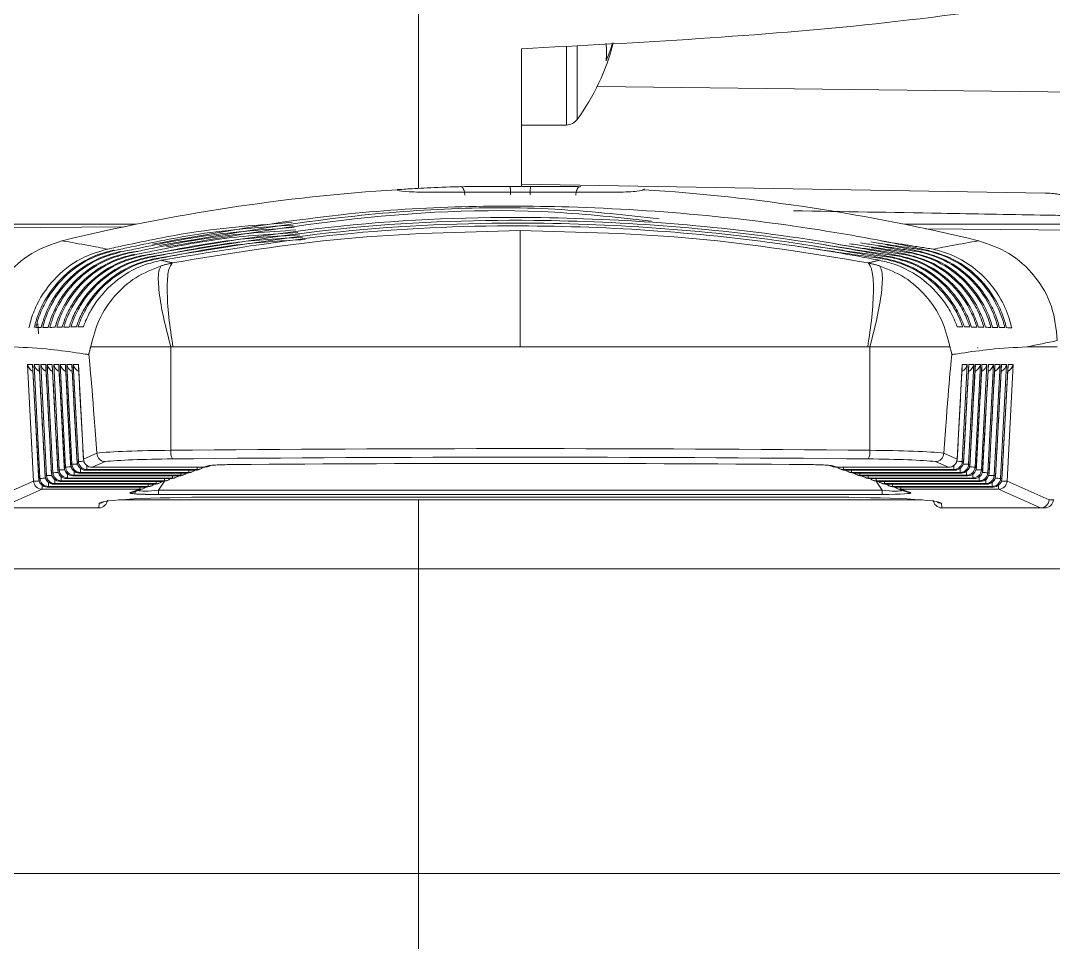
# Model space of a CAD drawing. Extents: x 12.1 to 108.7, y 1 to 80.4.
# Drawn here: x 47.244 to 48.446, y 9.415 to 10.488 of the extents above; entities that cross this region are included whole.
import ezdxf

# ---------------------------------------------------------------- set-up
doc = ezdxf.new("R2010")
doc.units = 0
doc.header["$MEASUREMENT"] = 0
doc.linetypes.add('SLD-Solid', pattern=[0])
doc.layers.add('OBJECT', color=7, linetype='CONTINUOUS')

msp = doc.modelspace()

# ---------------------------------------------------------------- linework, layer by layer
at = {"layer": 'OBJECT', "linetype": 'SLD-Solid', "lineweight": 15}
for p, q in [((47.7068, 10.293), (47.7068, 10.5499)), ((47.8791, 10.4579), (47.8791, 10.3668)), ((47.8913, 10.4588), (47.8913, 10.3729)), ((48.7658, 10.4013), (47.9148, 10.4118)), ((47.6819, 10.2916), (47.6819, 10.2916)), ((47.8268, 10.2981), (48.4361, 10.2875)), ((47.9687, 10.2916), (47.9687, 10.2916)), ((45.9265, 10.2358), (47.3638, 10.2483)), ((46.7543, 10.2513), (47.3783, 10.2513)), ((48.6498, 10.2513), (48.2723, 10.2513)), ((48.297, 10.2461), (49.5181, 10.2355)), ((47.2644, 10.1236), (47.2638, 10.1354)), ((47.4186, 10.1086), (47.4186, 9.9881)), ((48.232, 10.1086), (48.232, 9.9881)), ((48.4149, 10.1086), (48.4503, 10.1086)), ((47.2589, 9.9522), (47.2518, 10.0881)), ((47.2518, 10.0881), (47.2577, 10.0881)), ((47.2577, 10.0881), (47.2649, 9.9549)), ((47.2594, 10.0881), (47.2653, 10.0881)), ((47.2663, 9.9555), (47.2594, 10.0881)), ((47.2653, 10.0881), (47.2724, 9.9581)), ((47.2671, 10.0881), (47.273, 10.0881)), ((47.2738, 9.9587), (47.2671, 10.0881)), ((47.273, 10.0881), (47.2798, 9.9614)), ((47.2747, 10.0881), (47.2806, 10.0881)), ((47.2812, 9.962), (47.2747, 10.0881)), ((47.2806, 10.0881), (47.2872, 9.9647)), ((47.2823, 10.0881), (47.2882, 10.0881)), ((47.2886, 9.9653), (47.2823, 10.0881)), ((47.2882, 10.0881), (47.2947, 9.9679)), ((47.2899, 10.0881), (47.2958, 10.0881)), ((47.2961, 9.9686), (47.2899, 10.0881)), ((47.2958, 10.0881), (47.3021, 9.9712)), ((47.2975, 10.0881), (47.3034, 10.0881)), ((47.3035, 9.9718), (47.2975, 10.0881)), ((47.3034, 10.0881), (47.3095, 9.9745)), ((47.3051, 10.0881), (47.311, 10.0881)), ((47.311, 9.9751), (47.3051, 10.0881)), ((47.311, 10.0881), (47.317, 9.9778)), ((48.3337, 9.9778), (48.3396, 10.0881)), ((48.3396, 10.0881), (48.3455, 10.0881)), ((48.3455, 10.0881), (48.3397, 9.9751)), ((48.3411, 9.9745), (48.3472, 10.0881)), ((48.3531, 10.0881), (48.3471, 9.9718)), ((48.3472, 10.0881), (48.3531, 10.0881)), ((48.3486, 9.9712), (48.3548, 10.0881)), ((48.3608, 10.0881), (48.3546, 9.9686)), ((48.3548, 10.0881), (48.3608, 10.0881)), ((48.356, 9.9679), (48.3625, 10.0881)), ((48.3684, 10.0881), (48.362, 9.9653)), ((48.3625, 10.0881), (48.3684, 10.0881)), ((48.3634, 9.9647), (48.3701, 10.0881)), ((48.376, 10.0881), (48.3695, 9.962)), ((48.3701, 10.0881), (48.376, 10.0881)), ((48.3709, 9.9614), (48.3777, 10.0881)), ((48.3836, 10.0881), (48.3769, 9.9587)), ((48.3777, 10.0881), (48.3836, 10.0881)), ((48.3783, 9.9581), (48.3853, 10.0881)), ((48.3912, 10.0881), (48.3843, 9.9555)), ((48.3853, 10.0881), (48.3912, 10.0881)), ((48.3857, 9.9549), (48.3929, 10.0881)), ((48.3988, 10.0881), (48.3918, 9.9522)), ((48.3929, 10.0881), (48.3988, 10.0881)), ((47.317, 9.9778), (47.3169, 9.9777)), ((47.317, 9.9778), (47.3324, 9.9846)), ((48.3337, 9.9778), (48.3182, 9.9846)), ((48.3338, 9.9777), (48.3337, 9.9778)), ((47.2872, 9.9647), (47.2886, 9.9653)), ((47.2872, 9.9647), (47.2872, 9.9647)), ((47.2946, 9.9679), (47.2947, 9.9679)), ((47.2947, 9.9679), (47.2961, 9.9686)), ((47.302, 9.9712), (47.3021, 9.9712)), ((47.3021, 9.9712), (47.3035, 9.9718)), ((47.306, 9.9637), (47.306, 9.9591)), ((47.3095, 9.9745), (47.311, 9.9751)), ((47.3095, 9.9745), (47.3095, 9.9745)), ((47.3134, 9.967), (47.3134, 9.9624)), ((47.3209, 9.9657), (47.3194, 9.965)), ((47.3194, 9.965), (47.4474, 9.965)), ((47.3194, 9.965), (47.3194, 9.965)), ((47.3209, 9.9703), (47.3209, 9.9657)), ((47.4492, 9.9657), (47.3209, 9.9657)), ((47.3421, 9.975), (47.3269, 9.9683)), ((47.3269, 9.9683), (47.4569, 9.9683)), ((47.3269, 9.9683), (47.3269, 9.9683)), ((47.4397, 9.9624), (47.4397, 9.965)), ((47.4474, 9.965), (47.4492, 9.9657)), ((47.4474, 9.965), (47.4474, 9.965)), ((47.4492, 9.9657), (47.4492, 9.9683)), ((47.4569, 9.9683), (47.4618, 9.97)), ((47.4569, 9.9683), (47.4569, 9.9683)), ((48.1937, 9.9683), (48.1889, 9.97)), ((48.1937, 9.9683), (48.3238, 9.9683)), ((48.1937, 9.9683), (48.1937, 9.9683)), ((48.2014, 9.9683), (48.2014, 9.9657)), ((48.3298, 9.9657), (48.2014, 9.9657)), ((48.2014, 9.9657), (48.2032, 9.965)), ((48.2032, 9.965), (48.3312, 9.965)), ((48.2032, 9.965), (48.2032, 9.965)), ((48.2109, 9.965), (48.2109, 9.9624)), ((48.3085, 9.975), (48.3238, 9.9683)), ((48.3238, 9.9683), (48.3238, 9.9683)), ((48.3298, 9.9657), (48.3298, 9.9703)), ((48.3312, 9.965), (48.3298, 9.9657)), ((48.3312, 9.965), (48.3312, 9.965)), ((48.3372, 9.9624), (48.3372, 9.967)), ((48.3397, 9.9751), (48.3411, 9.9745)), ((48.3411, 9.9745), (48.3412, 9.9745)), ((48.3447, 9.9591), (48.3447, 9.9637)), ((48.3471, 9.9718), (48.3486, 9.9712)), ((48.3486, 9.9712), (48.3486, 9.9712)), ((48.3546, 9.9686), (48.356, 9.9679)), ((48.356, 9.9679), (48.3561, 9.9679)), ((48.362, 9.9653), (48.3634, 9.9647)), ((48.3634, 9.9647), (48.3635, 9.9647)), ((47.2098, 9.9306), (47.2589, 9.9522)), ((47.2648, 9.9548), (47.2649, 9.9549)), ((47.2649, 9.9549), (47.2663, 9.9555)), ((47.2723, 9.9581), (47.2724, 9.9581)), ((47.2724, 9.9581), (47.2738, 9.9587)), ((47.2797, 9.9614), (47.2798, 9.9614)), ((47.2798, 9.9614), (47.2812, 9.962)), ((47.2837, 9.9539), (47.2837, 9.9493)), ((47.2911, 9.9526), (47.2897, 9.9519)), ((47.2897, 9.9519), (47.4094, 9.9519)), ((47.2897, 9.9519), (47.2897, 9.9519)), ((47.2911, 9.9572), (47.2911, 9.9526)), ((47.4112, 9.9526), (47.2911, 9.9526)), ((47.2985, 9.9558), (47.2971, 9.9552)), ((47.2971, 9.9552), (47.4189, 9.9552)), ((47.2971, 9.9552), (47.2971, 9.9552)), ((47.2985, 9.9605), (47.2985, 9.9558)), ((47.4207, 9.9558), (47.2985, 9.9558)), ((47.306, 9.9591), (47.3046, 9.9585)), ((47.3046, 9.9585), (47.4284, 9.9585)), ((47.3046, 9.9585), (47.3046, 9.9585)), ((47.4302, 9.9591), (47.306, 9.9591)), ((47.3134, 9.9624), (47.312, 9.9618)), ((47.312, 9.9618), (47.4379, 9.9618)), ((47.312, 9.9618), (47.312, 9.9617)), ((47.4397, 9.9624), (47.3134, 9.9624)), ((47.4016, 9.9493), (47.4016, 9.9519)), ((47.4111, 9.9521), (47.4044, 9.9417)), ((47.4094, 9.9519), (47.4112, 9.9526)), ((47.4094, 9.9519), (47.4094, 9.9519)), ((47.4112, 9.9526), (47.4112, 9.9552)), ((47.4189, 9.9552), (47.4207, 9.9558)), ((47.4189, 9.9552), (47.4189, 9.9552)), ((47.4207, 9.9558), (47.4207, 9.9585)), ((47.4284, 9.9585), (47.4302, 9.9591)), ((47.4284, 9.9585), (47.4284, 9.9585)), ((47.4302, 9.9591), (47.4302, 9.9617)), ((47.4379, 9.9618), (47.4397, 9.9624)), ((47.4379, 9.9617), (47.4379, 9.9618)), ((48.3372, 9.9624), (48.2109, 9.9624)), ((48.2109, 9.9624), (48.2128, 9.9618)), ((48.2128, 9.9618), (48.3386, 9.9618)), ((48.2128, 9.9618), (48.2128, 9.9617)), ((48.2204, 9.9617), (48.2204, 9.9591)), ((48.3447, 9.9591), (48.2204, 9.9591)), ((48.2204, 9.9591), (48.2223, 9.9585)), ((48.2223, 9.9585), (48.3461, 9.9585)), ((48.2223, 9.9585), (48.2223, 9.9585)), ((48.23, 9.9585), (48.23, 9.9558)), ((48.3521, 9.9558), (48.23, 9.9558)), ((48.23, 9.9558), (48.2318, 9.9552)), ((48.2318, 9.9552), (48.3535, 9.9552)), ((48.2318, 9.9552), (48.2318, 9.9552)), ((48.2395, 9.9552), (48.2395, 9.9526)), ((48.3595, 9.9526), (48.2395, 9.9526)), ((48.2395, 9.9526), (48.2413, 9.9519)), ((48.2395, 9.9521), (48.2463, 9.9417)), ((48.2413, 9.9519), (48.3609, 9.9519)), ((48.2413, 9.9519), (48.2413, 9.9519)), ((48.249, 9.9519), (48.249, 9.9493)), ((48.3386, 9.9618), (48.3372, 9.9624)), ((48.3386, 9.9617), (48.3386, 9.9618)), ((48.3461, 9.9585), (48.3447, 9.9591)), ((48.3461, 9.9585), (48.3461, 9.9585)), ((48.3521, 9.9558), (48.3521, 9.9605)), ((48.3535, 9.9552), (48.3521, 9.9558)), ((48.3535, 9.9552), (48.3535, 9.9552)), ((48.3595, 9.9526), (48.3595, 9.9572)), ((48.3609, 9.9519), (48.3595, 9.9526)), ((48.3609, 9.9519), (48.3609, 9.9519)), ((48.367, 9.9493), (48.367, 9.9539)), ((48.3695, 9.962), (48.3709, 9.9614)), ((48.3709, 9.9614), (48.3709, 9.9614)), ((48.3769, 9.9587), (48.3783, 9.9581)), ((48.3783, 9.9581), (48.3784, 9.9581)), ((48.3843, 9.9555), (48.3857, 9.9549)), ((48.3857, 9.9549), (48.3858, 9.9548)), ((48.4408, 9.9306), (48.3918, 9.9522)), ((47.2688, 9.9427), (47.2197, 9.9211)), ((47.2688, 9.9474), (47.2688, 9.9427)), ((47.3826, 9.9427), (47.2688, 9.9427)), ((47.2762, 9.946), (47.2748, 9.9454)), ((47.2748, 9.9454), (47.3903, 9.9454)), ((47.2748, 9.9454), (47.2748, 9.9454)), ((47.2762, 9.9507), (47.2762, 9.946)), ((47.3921, 9.946), (47.2762, 9.946)), ((47.2837, 9.9493), (47.2823, 9.9487)), ((47.2823, 9.9487), (47.3998, 9.9487)), ((47.2823, 9.9487), (47.2823, 9.9486)), ((47.4016, 9.9493), (47.2837, 9.9493)), ((47.3714, 9.9389), (47.3826, 9.9427)), ((47.3749, 9.9395), (47.3777, 9.9395)), ((47.3826, 9.9454), (47.3826, 9.9427)), ((47.3903, 9.9454), (47.3921, 9.946)), ((47.3903, 9.9454), (47.3903, 9.9454)), ((47.3921, 9.946), (47.3921, 9.9486)), ((47.3998, 9.9487), (47.4016, 9.9493)), ((47.3998, 9.9486), (47.3998, 9.9487)), ((47.4044, 9.9417), (48.2463, 9.9417)), ((47.4044, 9.9367), (47.4044, 9.9417)), ((48.2463, 9.9367), (48.2463, 9.9417)), ((48.367, 9.9493), (48.249, 9.9493)), ((48.249, 9.9493), (48.2508, 9.9487)), ((48.2508, 9.9487), (48.3684, 9.9487)), ((48.2508, 9.9487), (48.2508, 9.9486)), ((48.2585, 9.9486), (48.2585, 9.946)), ((48.3744, 9.946), (48.2585, 9.946)), ((48.2585, 9.946), (48.2603, 9.9454)), ((48.2603, 9.9454), (48.3758, 9.9454)), ((48.2603, 9.9454), (48.2603, 9.9454)), ((48.2681, 9.9427), (48.2681, 9.9454)), ((48.3819, 9.9427), (48.2681, 9.9427)), ((48.2793, 9.9389), (48.2681, 9.9427)), ((48.3684, 9.9487), (48.367, 9.9493)), ((48.3684, 9.9486), (48.3684, 9.9487)), ((48.3744, 9.946), (48.3744, 9.9507)), ((48.3758, 9.9454), (48.3744, 9.946)), ((48.3758, 9.9454), (48.3758, 9.9454)), ((48.3819, 9.9427), (48.3819, 9.9474)), ((48.3819, 9.9427), (48.4309, 9.9211)), ((48.2463, 9.9367), (47.4044, 9.9367)), ((47.4703, 9.9336), (48.1803, 9.9336)), ((47.4703, 9.9336), (47.4703, 9.9335)), ((47.7068, 9.8503), (47.7068, 9.9304)), ((48.1803, 9.9336), (48.1803, 9.9335)), ((48.4457, 9.9306), (48.4408, 9.9306)), ((47.3348, 9.9211), (47.2198, 9.9211)), ((47.3348, 9.9211), (47.3352, 9.9265)), ((47.3348, 9.9211), (47.3348, 9.9211)), ((48.3159, 9.9211), (48.3154, 9.9265)), ((48.3159, 9.9211), (48.4309, 9.9211)), ((48.3159, 9.9211), (48.3159, 9.9211)), ((48.4309, 9.9211), (48.4309, 9.9211)), ((48.4309, 9.9211), (48.4357, 9.9211)), ((46.514, 9.8503), (47.7068, 9.8503)), ((47.7068, 9.8503), (48.9535, 9.8503)), ((47.7068, 9.4953), (47.7068, 9.8503)), ((45.9262, 9.4953), (47.7068, 9.4953)), ((47.7068, 9.4953), (49.5184, 9.4953)), ((47.7068, 7.1034), (47.7068, 9.4953))]:
    msp.add_line(p, q, dxfattribs=at)
at = {"layer": 'OBJECT', "linetype": 'SLD-Solid', "lineweight": 15, "flags": 128}
for points in [[(47.2886, 9.9653), (47.289, 9.9653), (47.2897, 9.9653), (47.2907, 9.9654), (47.2919, 9.9654), (47.2934, 9.9655), (47.295, 9.9655), (47.295, 9.9655)], [(47.2961, 9.9686), (47.2965, 9.9686), (47.2972, 9.9686), (47.2981, 9.9686), (47.2994, 9.9687), (47.3008, 9.9687), (47.3025, 9.9688), (47.3024, 9.9688)], [(47.3035, 9.9718), (47.3039, 9.9718), (47.3046, 9.9719), (47.3056, 9.9719), (47.3068, 9.972), (47.3083, 9.972), (47.3099, 9.9721), (47.3099, 9.9721)], [(47.311, 9.9751), (47.3113, 9.9751), (47.312, 9.9751), (47.313, 9.9752), (47.3143, 9.9752), (47.3157, 9.9753), (47.3173, 9.9754), (47.3173, 9.9754)], [(48.3397, 9.9751), (48.3393, 9.9751), (48.3386, 9.9751), (48.3376, 9.9752), (48.3364, 9.9752), (48.3349, 9.9753), (48.3333, 9.9754), (48.3333, 9.9754)], [(48.3471, 9.9718), (48.3467, 9.9718), (48.346, 9.9719), (48.3451, 9.9719), (48.3438, 9.972), (48.3424, 9.972), (48.3407, 9.9721), (48.3408, 9.9721)], [(48.3546, 9.9686), (48.3542, 9.9686), (48.3535, 9.9686), (48.3525, 9.9686), (48.3513, 9.9687), (48.3498, 9.9687), (48.3482, 9.9688), (48.3482, 9.9688)], [(48.362, 9.9653), (48.3616, 9.9653), (48.3609, 9.9653), (48.36, 9.9654), (48.3587, 9.9654), (48.3573, 9.9655), (48.3556, 9.9655), (48.3556, 9.9655)]]:
    msp.add_lwpolyline(points, dxfattribs=at)
at = {"layer": 'OBJECT', "linetype": 'SLD-Solid', "lineweight": 15}
for centre, radius, start, end in [((47.6794, 10.5278), 0.2624, 323.8332, 345.6121), ((47.7518, 10.5176), 0.1893, 336.2682, 343.0254), ((47.8349, 10.4516), 0.0908, 353.5854, 6.4146), ((47.8791, 10.3818), 0.015, 270, 323.8332), ((47.8253, 8.0461), 2.25, 93.6537, 103.7101), ((47.8253, 8.0461), 2.25, 76.2899, 86.3463), ((48.2377, 10.1102), 0.12, 358.5, 358.8734), ((47.4356, 9.986), 0.0171, 172.976, 207.5437), ((48.2151, 9.986), 0.0171, 332.4563, 7.024), ((47.3269, 9.9783), 0.01, 183.0837, 270), ((47.327, 9.9783), 0.01, 183.2338, 269.4221), ((48.3237, 9.9783), 0.01, 270.5779, 356.7662), ((48.3238, 9.9783), 0.01, 270, 356.9163), ((47.2971, 9.9652), 0.01, 183.0837, 270), ((47.2972, 9.9652), 0.01, 183.2338, 269.4221), ((47.2986, 9.9659), 0.01, 183.2338, 269.4221), ((47.3046, 9.9685), 0.01, 183.0837, 270), ((47.3047, 9.9685), 0.01, 183.2338, 269.4221), ((47.3061, 9.9691), 0.01, 183.2338, 269.4221), ((47.312, 9.9717), 0.01, 183.0837, 270), ((47.3121, 9.9718), 0.01, 183.2338, 269.4221), ((47.3135, 9.9724), 0.01, 183.2338, 269.4221), ((47.3194, 9.975), 0.01, 183.0837, 270), ((47.3195, 9.9751), 0.01, 183.2338, 269.4221), ((47.321, 9.9757), 0.01, 183.2338, 269.4221), ((47.4397, 9.9724), 0.01, 288.9828, 312.6466), ((47.4474, 9.975), 0.01, 270, 288.9828), ((47.4475, 9.9748), 0.00975, 269.5273, 288.9784), ((47.4493, 9.9754), 0.00975, 269.5273, 288.9784), ((47.4492, 9.9756), 0.01, 288.9828, 312.6211), ((47.4569, 9.9783), 0.01, 270, 288.9828), ((47.457, 9.978), 0.00975, 269.5273, 288.9784), ((47.4619, 9.9797), 0.00975, 269.5273, 288.9784), ((48.1888, 9.9797), 0.00975, 251.0216, 270.4727), ((48.1937, 9.9783), 0.01, 251.0172, 270), ((48.1936, 9.978), 0.00975, 251.0216, 270.4727), ((48.2014, 9.9756), 0.01, 227.3789, 251.0172), ((48.2013, 9.9754), 0.00975, 251.0216, 270.4727), ((48.2032, 9.975), 0.01, 251.0172, 270), ((48.2032, 9.9748), 0.00975, 251.0216, 270.4727), ((48.2109, 9.9724), 0.01, 227.3534, 251.0172), ((48.3297, 9.9757), 0.01, 270.5779, 356.7662), ((48.3312, 9.975), 0.01, 270, 356.9163), ((48.3311, 9.9751), 0.01, 270.5779, 356.7662), ((48.3371, 9.9724), 0.01, 270.5779, 356.7662), ((48.3386, 9.9717), 0.01, 270, 356.9163), ((48.3385, 9.9718), 0.01, 270.5779, 356.7662), ((48.3446, 9.9691), 0.01, 270.5779, 356.7662), ((48.3461, 9.9685), 0.01, 270, 356.9163), ((48.346, 9.9685), 0.01, 270.5779, 356.7662), ((48.352, 9.9659), 0.01, 270.5779, 356.7662), ((48.3535, 9.9652), 0.01, 270, 356.9163), ((48.3534, 9.9652), 0.01, 270.5779, 356.7662), ((47.253, 10.1752), 0.2231, 271.5039, 273.1491), ((47.2689, 9.9528), 0.01, 183.2338, 269.4221), ((47.2748, 9.9554), 0.01, 183.0837, 270), ((47.2749, 9.9554), 0.01, 183.2338, 269.4221), ((47.258, 10.2389), 0.2836, 271.6796, 272.9724), ((47.2763, 9.956), 0.01, 183.2338, 269.4221), ((47.2823, 9.9586), 0.01, 183.0837, 270), ((47.2824, 9.9587), 0.01, 183.2338, 269.4221), ((47.2654, 10.242), 0.2834, 271.6793, 272.9716), ((47.2838, 9.9593), 0.01, 183.2338, 269.4221), ((47.2897, 9.9619), 0.01, 183.0837, 270), ((47.2898, 9.962), 0.01, 183.2338, 269.4221), ((47.2729, 10.245), 0.2831, 271.6791, 272.9707), ((47.2912, 9.9626), 0.01, 183.2338, 269.4221), ((47.4016, 9.9593), 0.01, 288.9828, 312.7486), ((47.4094, 9.9619), 0.01, 270, 288.9828), ((47.4094, 9.9617), 0.00975, 269.5273, 288.9784), ((47.4112, 9.9623), 0.00975, 269.5273, 288.9784), ((47.4112, 9.9625), 0.01, 288.9828, 312.7231), ((47.4189, 9.9652), 0.01, 270, 288.9828), ((47.419, 9.965), 0.00975, 269.5273, 288.9784), ((47.4208, 9.9656), 0.00975, 269.5273, 288.9784), ((47.4207, 9.9658), 0.01, 288.9828, 312.6976), ((47.4284, 9.9685), 0.01, 270, 288.9828), ((47.4285, 9.9682), 0.00975, 269.5273, 288.9784), ((47.4303, 9.9689), 0.00975, 269.5273, 288.9784), ((47.4302, 9.9691), 0.01, 288.9828, 312.6721), ((47.4379, 9.9717), 0.01, 270, 288.9828), ((47.438, 9.9715), 0.00975, 269.5273, 288.9784), ((47.4398, 9.9721), 0.00975, 269.5273, 288.9784), ((48.2108, 9.9721), 0.00975, 251.0216, 270.4727), ((48.2128, 9.9717), 0.01, 251.0172, 270), ((48.2127, 9.9715), 0.00975, 251.0216, 270.4727), ((48.2204, 9.9691), 0.01, 227.3279, 251.0172), ((48.2204, 9.9689), 0.00975, 251.0216, 270.4727), ((48.2223, 9.9685), 0.01, 251.0172, 270), ((48.2222, 9.9682), 0.00975, 251.0216, 270.4727), ((48.23, 9.9658), 0.01, 227.3024, 251.0172), ((48.2299, 9.9656), 0.00975, 251.0216, 270.4727), ((48.2318, 9.9652), 0.01, 251.0172, 270), ((48.2317, 9.965), 0.00975, 251.0216, 270.4727), ((48.2395, 9.9625), 0.01, 227.2769, 251.0172), ((48.2394, 9.9623), 0.00975, 251.0216, 270.4727), ((48.2413, 9.9619), 0.01, 251.0172, 270), ((48.2412, 9.9617), 0.00975, 251.0216, 270.4727), ((48.249, 9.9593), 0.01, 227.2514, 251.0172), ((48.3594, 9.9626), 0.01, 270.5779, 356.7662), ((48.3609, 9.9619), 0.01, 270, 356.9163), ((48.3608, 9.962), 0.01, 270.5779, 356.7662), ((48.3778, 10.245), 0.2831, 267.0293, 268.3209), ((48.3669, 9.9593), 0.01, 270.5779, 356.7662), ((48.3684, 9.9586), 0.01, 270, 356.9163), ((48.3683, 9.9587), 0.01, 270.5779, 356.7662), ((48.3852, 10.242), 0.2834, 267.0284, 268.3207), ((48.3743, 9.956), 0.01, 270.5779, 356.7662), ((48.3757, 9.9554), 0.01, 270.5779, 356.7662), ((48.3758, 9.9554), 0.01, 270, 356.9163), ((48.3927, 10.2389), 0.2836, 267.0276, 268.3204), ((48.3818, 9.9528), 0.01, 270.5779, 356.7662), ((48.4001, 10.2358), 0.2838, 267.0268, 268.3202), ((47.3827, 9.9525), 0.00975, 269.5273, 288.9784), ((47.3826, 9.9527), 0.01, 288.9828, 312.7995), ((47.3903, 9.9554), 0.01, 270, 288.9828), ((47.3904, 9.9551), 0.00975, 269.5273, 288.9784), ((47.3922, 9.9558), 0.00975, 269.5273, 288.9784), ((47.3921, 9.956), 0.01, 288.9828, 312.774), ((47.3998, 9.9586), 0.01, 270, 288.9828), ((47.3999, 9.9584), 0.00975, 269.5273, 288.9784), ((47.4017, 9.959), 0.00975, 269.5273, 288.9784), ((48.2489, 9.959), 0.00975, 251.0216, 270.4727), ((48.2508, 9.9586), 0.01, 251.0172, 270), ((48.2507, 9.9584), 0.00975, 251.0216, 270.4727), ((48.2585, 9.956), 0.01, 227.226, 251.0172), ((48.2585, 9.9558), 0.00975, 251.0216, 270.4727), ((48.2603, 9.9554), 0.01, 251.0172, 270), ((48.2602, 9.9551), 0.00975, 251.0216, 270.4727), ((48.2681, 9.9527), 0.01, 227.2005, 251.0172), ((48.268, 9.9525), 0.00975, 251.0216, 270.4727), ((47.3348, 9.9311), 0.01, 270, 355), ((47.3352, 9.9365), 0.01, 269.9798, 307.6308), ((47.3714, 9.9486), 0.00975, 269.5273, 288.9784), ((48.2792, 9.9486), 0.00975, 251.0216, 270.4727), ((48.3159, 9.9311), 0.01, 185, 270), ((48.3154, 9.9365), 0.01, 232.3692, 270.0202), ((48.4357, 9.9311), 0.01, 270, 357), ((48.4357, 9.9311), 0.01, 357, 358.5)]:
    msp.add_arc(centre, radius, start, end, dxfattribs=at)
for centre, major_axis, ratio, start_param, end_param in [((47.8253, 10.3029), (0.1429, 0), 0.054262, 4.626976, 4.797802), ((48.9437, 8.0461), (2.3412, 0), 0.904333, 1.783132, 1.798644), ((47.4403, 7.8189), (-0.1191, 2.2897), 0.00637, 5.952606, 6.193719), ((48.2103, 7.8189), (0.1191, 2.2897), 0.00637, 0.089466, 0.33058), ((47.2617, 10.0886), (0.0077, -0.00731), 0.885668, 4.014175, 5.041934), ((47.2694, 10.0886), (0.0077, -0.00731), 0.885668, 4.014175, 5.041934), ((47.277, 10.0886), (0.0077, -0.00731), 0.885668, 4.014175, 5.041934), ((47.2846, 10.0886), (0.0077, -0.00731), 0.885668, 4.014175, 5.041934), ((47.2922, 10.0886), (0.0077, -0.00731), 0.885668, 4.014175, 5.041934), ((47.2998, 10.0886), (0.0077, -0.00731), 0.885668, 4.014175, 5.041934), ((47.3074, 10.0886), (0.0077, -0.00731), 0.885668, 4.014175, 5.041934), ((47.315, 10.0886), (0.0077, -0.00731), 0.885668, 4.014175, 5.041934), ((48.3356, 10.0886), (0.0077, 0.00731), 0.885668, 4.382844, 5.410602), ((48.3432, 10.0886), (0.0077, 0.00731), 0.885668, 4.382844, 5.410602), ((48.3508, 10.0886), (0.0077, 0.00731), 0.885668, 4.382844, 5.410602), ((48.3585, 10.0886), (0.0077, 0.00731), 0.885668, 4.382844, 5.410602), ((48.3661, 10.0886), (0.0077, 0.00731), 0.885668, 4.382844, 5.410602), ((48.3737, 10.0886), (0.0077, 0.00731), 0.885668, 4.382844, 5.410602), ((48.3813, 10.0886), (0.0077, 0.00731), 0.885668, 4.382844, 5.410602), ((48.3889, 10.0886), (0.0077, 0.00731), 0.885668, 4.382844, 5.410602), ((47.4403, 9.9824), (0.12, 0), 0.048402, 1.75255, 2.689171), ((47.8253, 9.8718), (2.25, 0), 0.052568, 1.389042, 1.75255), ((48.2103, 9.9824), (0.12, 0), 0.048402, 0.452421, 1.389042), ((47.4403, 9.9724), (0.11, 0), 0.052802, 1.75255, 2.674084), ((47.8253, 9.8618), (2.24, 0), 0.052802, 1.389042, 1.75255), ((48.2103, 9.9724), (0.11, 0), 0.052802, 0.467509, 1.389042), ((47.8253, 9.8583), (2.1693, 0), 0.052827, 1.416282, 1.725311), ((47.4191, 9.9492), (0.04, 0.0068), 0.131783, 3.3769, 3.829134), ((47.4191, 9.9492), (0.04, 0.0068), 0.131783, 3.829134, 4.314063), ((48.2316, 9.9492), (0.04, -0.0068), 0.131783, 5.110715, 6.047878), ((47.4707, 9.9264), (0.1355, 0), 0.052561, 1.573802, 3.137003), ((47.4191, 9.9393), (0.0482, 0.0008), 0.049658, 2.990559, 4.402085), ((48.1799, 9.9264), (0.1355, 0), 0.052561, 0.00459, 1.56779), ((48.2316, 9.9393), (0.0482, -0.0008), 0.049658, 5.022693, 6.434219), ((48.4309, 9.9311), (0.00206, 0.00979), 0.992047, 3.353612, 4.865694)]:
    msp.add_ellipse(centre, major_axis=major_axis, ratio=ratio, start_param=start_param, end_param=end_param, dxfattribs=at)
for points, knots in [([(47.8268, 10.4556), (47.9647, 10.4628), (48.2418, 10.4775), (48.5133, 10.5217), (48.6498, 10.5439)], [0, 0, 0, 0, 0.497373, 1, 1, 1, 1]), ([(47.8268, 10.2952), (47.8268, 10.3084), (47.8268, 10.3619), (47.8268, 10.4153), (47.8268, 10.4556)], [0, 0, 0, 0, 0.247838, 1, 1, 1, 1]), ([(47.6819, 10.2916), (47.6835, 10.2917), (47.6867, 10.2919), (47.7112, 10.2933), (47.7372, 10.2945), (47.7533, 10.295), (47.7556, 10.2951)], [0, 0, 0, 0, 0.315568, 0.631102, 0.947588, 1, 1, 1, 1]), ([(47.9687, 10.2916), (47.9672, 10.2908), (47.9641, 10.2894), (47.9397, 10.2885), (47.9037, 10.2884), (47.8585, 10.2886), (47.8095, 10.2887), (47.7621, 10.2885), (47.7219, 10.2884), (47.6936, 10.289), (47.6828, 10.2902), (47.6821, 10.2913), (47.6819, 10.2916)], [0, 0, 0, 0, 0.106547, 0.213092, 0.319763, 0.426916, 0.534499, 0.642267, 0.74996, 0.857311, 0.964156, 1, 1, 1, 1]), ([(47.755, 10.295), (47.7699, 10.2951), (47.7886, 10.2951), (47.8089, 10.2952), (47.8131, 10.2952)], [0, 0, 0, 0, 0.7918371, 1, 1, 1, 1]), ([(47.7607, 10.2852), (47.7607, 10.2855), (47.7606, 10.2862), (47.7605, 10.288), (47.7599, 10.2906), (47.7587, 10.2931), (47.7572, 10.2948), (47.7561, 10.295), (47.7556, 10.2951)], [0, 0, 0, 0, 0.048564, 0.14016, 0.355136, 0.570096, 0.785048, 1, 1, 1, 1]), ([(47.814, 10.2854), (47.814, 10.2859), (47.814, 10.2868), (47.814, 10.2887), (47.8139, 10.291), (47.8137, 10.2935), (47.8134, 10.295), (47.8132, 10.2951), (47.8131, 10.2952)], [0, 0, 0, 0, 0.101759, 0.160244, 0.370183, 0.580122, 0.790061, 1, 1, 1, 1]), ([(47.8375, 10.2952), (47.8374, 10.2951), (47.8372, 10.295), (47.837, 10.2935), (47.8368, 10.291), (47.8367, 10.2887), (47.8366, 10.2868), (47.8366, 10.2859), (47.8366, 10.2854)], [0, 0, 0, 0, 0.209939, 0.419878, 0.629817, 0.839756, 0.898241, 1, 1, 1, 1]), ([(47.8375, 10.2952), (47.8536, 10.2951), (47.8739, 10.2951), (47.8919, 10.2951), (47.8956, 10.295)], [0, 0, 0, 0, 0.79181, 1, 1, 1, 1]), ([(47.8951, 10.2951), (47.8945, 10.295), (47.8934, 10.2948), (47.8919, 10.2931), (47.8908, 10.2906), (47.8902, 10.288), (47.89, 10.2862), (47.89, 10.2855), (47.89, 10.2852)], [0, 0, 0, 0, 0.2149524, 0.4299045, 0.6448635, 0.8598401, 0.9514364, 1, 1, 1, 1]), ([(48.4361, 10.2875), (48.4385, 10.2874), (48.4427, 10.2873), (48.4484, 10.2868), (48.4525, 10.286), (48.4553, 10.2851), (48.4568, 10.2843), (48.4575, 10.2835), (48.4577, 10.2831), (48.4577, 10.283)], [0, 0, 0, 0, 0.312879, 0.529623, 0.735118, 0.847233, 0.921594, 0.973243, 1, 1, 1, 1]), ([(48.2994, 10.221), (48.2929, 10.2224), (48.2603, 10.2294), (48.1224, 10.2556), (47.9007, 10.2766), (47.6303, 10.27), (47.4702, 10.2413), (47.3971, 10.2281)], [0, 0, 0, 0, 0.022015, 0.110089, 0.463247, 0.755017, 1, 1, 1, 1]), ([(47.9869, 10.2576), (47.9492, 10.2618), (47.8263, 10.2755), (47.6303, 10.2653), (47.4757, 10.2386), (47.4054, 10.2265)], [0, 0, 0, 0, 0.194471, 0.634142, 1, 1, 1, 1]), ([(47.9777, 10.255), (47.9403, 10.2591), (47.8204, 10.272), (47.6305, 10.2617), (47.4812, 10.2363), (47.4137, 10.2249)], [0, 0, 0, 0, 0.198589, 0.637924, 1, 1, 1, 1]), ([(48.459, 10.2615), (48.4494, 10.2617), (48.4018, 10.2625), (48.2975, 10.2644), (48.2006, 10.266), (48.1431, 10.267)], [0, 0, 0, 0, 0.092138, 0.460781, 1, 1, 1, 1]), ([(47.3449, 10.2223), (47.3514, 10.2237), (47.384, 10.2308), (47.455, 10.2456), (47.5208, 10.2505), (47.5599, 10.2534)], [0, 0, 0, 0, 0.091948, 0.459795, 1, 1, 1, 1]), ([(48.2674, 10.2145), (48.2608, 10.2158), (48.2281, 10.2224), (48.0899, 10.2466), (47.8786, 10.2639), (47.6149, 10.2543), (47.4608, 10.2278), (47.3833, 10.2145)], [0, 0, 0, 0, 0.022484, 0.112433, 0.473117, 0.735079, 1, 1, 1, 1]), ([(48.2593, 10.2128), (48.2528, 10.2141), (48.2201, 10.2206), (48.0818, 10.2443), (47.8731, 10.2606), (47.6149, 10.2507), (47.4661, 10.2255), (47.3913, 10.2128)], [0, 0, 0, 0, 0.022904, 0.114532, 0.481954, 0.739618, 1, 1, 1, 1]), ([(48.2513, 10.2111), (48.2448, 10.2124), (48.2121, 10.2187), (48.0737, 10.242), (47.8676, 10.2573), (47.6149, 10.2471), (47.4714, 10.2231), (47.3993, 10.2111)], [0, 0, 0, 0, 0.023339, 0.11671, 0.491124, 0.744318, 1, 1, 1, 1]), ([(47.3529, 10.2207), (47.3594, 10.2221), (47.392, 10.229), (47.4607, 10.2433), (47.5241, 10.2478), (47.5608, 10.2504)], [0, 0, 0, 0, 0.095111, 0.475612, 1, 1, 1, 1]), ([(47.3609, 10.2191), (47.3674, 10.2205), (47.4, 10.2273), (47.4666, 10.2409), (47.5277, 10.2451), (47.5622, 10.2475)], [0, 0, 0, 0, 0.098265, 0.491386, 1, 1, 1, 1]), ([(47.3689, 10.2175), (47.3754, 10.2188), (47.4081, 10.2256), (47.4726, 10.2386), (47.5316, 10.2425), (47.564, 10.2446)], [0, 0, 0, 0, 0.101412, 0.50712, 1, 1, 1, 1]), ([(47.3769, 10.2158), (47.3834, 10.2172), (47.4161, 10.2238), (47.4788, 10.2363), (47.5358, 10.2398), (47.5662, 10.2417)], [0, 0, 0, 0, 0.10455, 0.522813, 1, 1, 1, 1]), ([(48.2433, 10.2093), (48.2368, 10.2106), (48.204, 10.2168), (48.0656, 10.2396), (47.8621, 10.2541), (47.6149, 10.2435), (47.4767, 10.2208), (47.4073, 10.2093)], [0, 0, 0, 0, 0.0237916, 0.1189725, 0.500646, 0.7491884, 1, 1, 1, 1]), ([(47.4206, 10.2064), (47.4872, 10.2173), (47.6212, 10.2391), (47.7569, 10.2423), (47.8253, 10.2439)], [0, 0, 0, 0, 0.496376, 1, 1, 1, 1]), ([(47.8253, 10.1086), (47.8253, 10.1252), (47.8253, 10.1594), (47.8253, 10.2041), (47.8253, 10.2358), (47.8253, 10.2413), (47.8253, 10.2439)], [0, 0, 0, 0, 0.240773, 0.5, 0.759227, 1, 1, 1, 1]), ([(48.23, 10.2064), (48.1635, 10.2173), (48.0295, 10.2391), (47.8937, 10.2423), (47.8253, 10.2439)], [0, 0, 0, 0, 0.496376, 1, 1, 1, 1]), ([(47.2003, 10.1158), (47.2017, 10.1293), (47.2044, 10.1562), (47.2252, 10.1919), (47.2549, 10.2193), (47.2798, 10.2278), (47.2919, 10.232)], [0, 0, 0, 0, 0.253584, 0.507165, 0.760847, 1, 1, 1, 1]), ([(47.2921, 10.232), (47.3023, 10.2302), (47.3199, 10.2271), (47.3375, 10.2237), (47.3449, 10.2223)], [0, 0, 0, 0, 0.581449, 1, 1, 1, 1]), ([(47.3849, 10.2142), (47.3915, 10.2155), (47.4242, 10.222), (47.485, 10.234), (47.5402, 10.2372), (47.5688, 10.2389)], [0, 0, 0, 0, 0.10768, 0.538467, 1, 1, 1, 1]), ([(47.3929, 10.2125), (47.3995, 10.2137), (47.4322, 10.2201), (47.4914, 10.2316), (47.5448, 10.2347), (47.5717, 10.2362)], [0, 0, 0, 0, 0.110803, 0.554083, 1, 1, 1, 1]), ([(47.4009, 10.2107), (47.4075, 10.212), (47.4402, 10.2183), (47.4978, 10.2293), (47.5497, 10.2321), (47.5748, 10.2335)], [0, 0, 0, 0, 0.113918, 0.569662, 1, 1, 1, 1]), ([(48.3586, 10.232), (48.3484, 10.2302), (48.3308, 10.2271), (48.3132, 10.2237), (48.3058, 10.2223)], [0, 0, 0, 0, 0.581449, 1, 1, 1, 1]), ([(48.4503, 10.1158), (48.449, 10.1293), (48.4462, 10.1562), (48.4254, 10.1919), (48.3957, 10.2193), (48.3708, 10.2278), (48.3588, 10.232)], [0, 0, 0, 0, 0.253584, 0.507165, 0.760847, 1, 1, 1, 1]), ([(47.2535, 10.1307), (47.2541, 10.1334), (47.2563, 10.1425), (47.2646, 10.1639), (47.2843, 10.1915), (47.3141, 10.2133), (47.3359, 10.2197), (47.3449, 10.2223)], [0, 0, 0, 0, 0.059775, 0.207161, 0.501412, 0.795934, 1, 1, 1, 1]), ([(47.3513, 10.221), (47.3448, 10.2193), (47.3253, 10.214), (47.296, 10.1956), (47.2731, 10.1675), (47.2631, 10.1445), (47.2603, 10.1335), (47.2597, 10.1309)], [0, 0, 0, 0, 0.1485033, 0.4485957, 0.7482556, 0.9404445, 1, 1, 1, 1]), ([(47.2615, 10.1309), (47.2621, 10.1335), (47.2645, 10.1426), (47.273, 10.1637), (47.2932, 10.1911), (47.323, 10.2121), (47.3444, 10.2183), (47.3529, 10.2207)], [0, 0, 0, 0, 0.059495, 0.208459, 0.505892, 0.803608, 1, 1, 1, 1]), ([(47.3593, 10.2194), (47.3528, 10.2177), (47.3332, 10.2125), (47.3039, 10.1942), (47.2812, 10.1665), (47.2712, 10.144), (47.2684, 10.1336), (47.2677, 10.131)], [0, 0, 0, 0, 0.150136, 0.453531, 0.756488, 0.940721, 1, 1, 1, 1]), ([(47.2695, 10.1311), (47.2702, 10.1336), (47.2727, 10.1426), (47.2815, 10.1636), (47.3021, 10.1907), (47.3318, 10.211), (47.3528, 10.2169), (47.3609, 10.2191)], [0, 0, 0, 0, 0.059218, 0.209832, 0.510595, 0.811653, 1, 1, 1, 1]), ([(47.3673, 10.2178), (47.3608, 10.2161), (47.3412, 10.2109), (47.3118, 10.1928), (47.2893, 10.1655), (47.2794, 10.1436), (47.2765, 10.1337), (47.2758, 10.1312)], [0, 0, 0, 0, 0.151845, 0.458695, 0.765103, 0.940995, 1, 1, 1, 1]), ([(47.2776, 10.1312), (47.2784, 10.1337), (47.2809, 10.1426), (47.2901, 10.1635), (47.311, 10.1902), (47.3407, 10.2098), (47.3613, 10.2154), (47.3689, 10.2175)], [0, 0, 0, 0, 0.058943, 0.211285, 0.515535, 0.820092, 1, 1, 1, 1]), ([(47.3753, 10.2162), (47.3688, 10.2145), (47.3492, 10.2094), (47.3197, 10.1913), (47.2975, 10.1645), (47.2876, 10.1432), (47.2847, 10.1338), (47.2839, 10.1313)], [0, 0, 0, 0, 0.153635, 0.464106, 0.774128, 0.941266, 1, 1, 1, 1]), ([(48.2754, 10.2162), (48.2688, 10.2175), (48.2551, 10.2204), (48.2413, 10.2228), (48.2341, 10.224)], [0, 0, 0, 0, 0.47584, 1, 1, 1, 1]), ([(48.2834, 10.2178), (48.2768, 10.2192), (48.2631, 10.2221), (48.2494, 10.2245), (48.2421, 10.2258)], [0, 0, 0, 0, 0.476002, 1, 1, 1, 1]), ([(48.2914, 10.2194), (48.2849, 10.2208), (48.2712, 10.2238), (48.2574, 10.2263), (48.2502, 10.2276)], [0, 0, 0, 0, 0.476163, 1, 1, 1, 1]), ([(48.3667, 10.1313), (48.366, 10.1338), (48.3633, 10.1426), (48.3538, 10.1633), (48.3325, 10.1899), (48.3029, 10.2088), (48.2826, 10.2142), (48.2754, 10.2162)], [0, 0, 0, 0, 0.0587313, 0.2123743, 0.5198866, 0.8277774, 1, 1, 1, 1]), ([(48.2818, 10.2175), (48.2882, 10.2158), (48.3078, 10.2106), (48.3371, 10.1925), (48.3595, 10.1653), (48.3694, 10.1436), (48.3723, 10.1337), (48.373, 10.1312)], [0, 0, 0, 0, 0.152333, 0.459461, 0.766109, 0.941054, 1, 1, 1, 1]), ([(48.3748, 10.1312), (48.3741, 10.1337), (48.3716, 10.1426), (48.3624, 10.1635), (48.3415, 10.1904), (48.3118, 10.21), (48.2911, 10.2157), (48.2834, 10.2178)], [0, 0, 0, 0, 0.059002, 0.210856, 0.514734, 0.81898, 1, 1, 1, 1]), ([(48.2898, 10.2191), (48.2962, 10.2174), (48.3158, 10.2122), (48.345, 10.1939), (48.3677, 10.1663), (48.3776, 10.144), (48.3804, 10.1336), (48.3811, 10.1311)], [0, 0, 0, 0, 0.150605, 0.454244, 0.75741, 0.940779, 1, 1, 1, 1]), ([(48.3829, 10.131), (48.3822, 10.1336), (48.3798, 10.1426), (48.371, 10.1636), (48.3504, 10.1908), (48.3206, 10.2112), (48.2995, 10.2171), (48.2914, 10.2194)], [0, 0, 0, 0, 0.0592764, 0.2094215, 0.5098312, 0.8105983, 1, 1, 1, 1]), ([(48.2978, 10.2207), (48.3042, 10.219), (48.3237, 10.2137), (48.353, 10.1954), (48.3758, 10.1673), (48.3857, 10.1444), (48.3885, 10.1335), (48.3892, 10.1309)], [0, 0, 0, 0, 0.1489543, 0.4492607, 0.7491001, 0.9405021, 1, 1, 1, 1]), ([(48.391, 10.1309), (48.3903, 10.1335), (48.388, 10.1426), (48.3795, 10.1638), (48.3593, 10.1912), (48.3295, 10.2124), (48.308, 10.2186), (48.2994, 10.221)], [0, 0, 0, 0, 0.0595529, 0.2080657, 0.5051628, 0.8026071, 1, 1, 1, 1]), ([(48.3058, 10.2223), (48.3122, 10.2205), (48.3317, 10.2152), (48.3609, 10.1967), (48.3839, 10.1683), (48.3938, 10.1448), (48.3965, 10.1334), (48.3972, 10.1307)], [0, 0, 0, 0, 0.147376, 0.444496, 0.741154, 0.940222, 1, 1, 1, 1]), ([(47.2858, 10.1314), (47.2865, 10.1338), (47.2892, 10.1426), (47.2987, 10.1633), (47.32, 10.1898), (47.3496, 10.2086), (47.3697, 10.2139), (47.3769, 10.2158)], [0, 0, 0, 0, 0.058671, 0.212823, 0.520728, 0.828954, 1, 1, 1, 1]), ([(47.3833, 10.2145), (47.3768, 10.2128), (47.3572, 10.2078), (47.3277, 10.1898), (47.3056, 10.1635), (47.2957, 10.1427), (47.2929, 10.1339), (47.2921, 10.1315)], [0, 0, 0, 0, 0.1555113, 0.4697786, 0.7835914, 0.9415338, 1, 1, 1, 1]), ([(47.294, 10.1315), (47.2947, 10.1339), (47.2976, 10.1427), (47.3073, 10.1631), (47.3291, 10.1893), (47.3585, 10.2073), (47.3782, 10.2124), (47.3849, 10.2142)], [0, 0, 0, 0, 0.058402, 0.2144518, 0.5261928, 0.8382684, 1, 1, 1, 1]), ([(47.3913, 10.2128), (47.3848, 10.2112), (47.3652, 10.2062), (47.3356, 10.1883), (47.3138, 10.1624), (47.3039, 10.1423), (47.3011, 10.134), (47.3003, 10.1316)], [0, 0, 0, 0, 0.157481, 0.475733, 0.793524, 0.941799, 1, 1, 1, 1]), ([(47.3022, 10.1317), (47.303, 10.134), (47.3059, 10.1427), (47.316, 10.163), (47.3382, 10.1887), (47.3674, 10.2061), (47.3867, 10.2109), (47.3929, 10.2125)], [0, 0, 0, 0, 0.058136, 0.216179, 0.531949, 0.848067, 1, 1, 1, 1]), ([(47.3993, 10.2111), (47.3928, 10.2095), (47.3732, 10.2046), (47.3435, 10.1868), (47.3219, 10.1613), (47.3122, 10.1418), (47.3094, 10.1341), (47.3086, 10.1318)], [0, 0, 0, 0, 0.159551, 0.48199, 0.803962, 0.942061, 1, 1, 1, 1]), ([(47.3104, 10.1318), (47.3113, 10.1341), (47.3144, 10.1427), (47.3247, 10.1628), (47.3473, 10.1882), (47.3764, 10.2048), (47.3952, 10.2093), (47.4009, 10.2107)], [0, 0, 0, 0, 0.0578733, 0.218011, 0.5380178, 0.8583878, 1, 1, 1, 1]), ([(47.4073, 10.2093), (47.4008, 10.2077), (47.3812, 10.2029), (47.3515, 10.1853), (47.3301, 10.1603), (47.3204, 10.1414), (47.3177, 10.1342), (47.3169, 10.132)], [0, 0, 0, 0, 0.161729, 0.488573, 0.814943, 0.942319, 1, 1, 1, 1]), ([(47.4211, 10.1086), (47.4193, 10.1204), (47.4156, 10.1447), (47.4138, 10.1765), (47.4153, 10.1996), (47.4189, 10.2042), (47.4206, 10.2064)], [0, 0, 0, 0, 0.2411698, 0.5, 0.7588302, 1, 1, 1, 1]), ([(48.2296, 10.1086), (48.2314, 10.1204), (48.2351, 10.1447), (48.2368, 10.1765), (48.2353, 10.1996), (48.2317, 10.2042), (48.23, 10.2064)], [0, 0, 0, 0, 0.24117, 0.5, 0.75883, 1, 1, 1, 1]), ([(48.3338, 10.132), (48.3329, 10.1342), (48.3297, 10.1427), (48.319, 10.1626), (48.296, 10.1878), (48.267, 10.2037), (48.2486, 10.2081), (48.2433, 10.2093)], [0, 0, 0, 0, 0.057678, 0.219414, 0.543377, 0.867765, 1, 1, 1, 1]), ([(48.2497, 10.2107), (48.2562, 10.2091), (48.2758, 10.2042), (48.3054, 10.1865), (48.3269, 10.1612), (48.3366, 10.1418), (48.3394, 10.1341), (48.3402, 10.1318)], [0, 0, 0, 0, 0.16013, 0.483001, 0.805363, 0.942123, 1, 1, 1, 1]), ([(48.3421, 10.1318), (48.3412, 10.1341), (48.3382, 10.1427), (48.3278, 10.1628), (48.3052, 10.1883), (48.276, 10.205), (48.2572, 10.2097), (48.2513, 10.2111)], [0, 0, 0, 0, 0.0579361, 0.2174948, 0.5370295, 0.8569768, 1, 1, 1, 1]), ([(48.2577, 10.2125), (48.2642, 10.2108), (48.2838, 10.2059), (48.3133, 10.1881), (48.3351, 10.1622), (48.3449, 10.1422), (48.3477, 10.134), (48.3485, 10.1317)], [0, 0, 0, 0, 0.1580352, 0.4766755, 0.7948158, 0.9418609, 1, 1, 1, 1]), ([(48.3503, 10.1316), (48.3495, 10.134), (48.3466, 10.1427), (48.3365, 10.163), (48.3144, 10.1889), (48.285, 10.2063), (48.2657, 10.2112), (48.2593, 10.2128)], [0, 0, 0, 0, 0.058198, 0.215687, 0.531014, 0.846742, 1, 1, 1, 1]), ([(48.2657, 10.2142), (48.2722, 10.2125), (48.2918, 10.2075), (48.3213, 10.1896), (48.3433, 10.1633), (48.3531, 10.1427), (48.3559, 10.1339), (48.3567, 10.1315)], [0, 0, 0, 0, 0.156042, 0.470658, 0.784781, 0.941595, 1, 1, 1, 1]), ([(48.3585, 10.1315), (48.3578, 10.1339), (48.3549, 10.1426), (48.3452, 10.1632), (48.3234, 10.1894), (48.294, 10.2076), (48.2742, 10.2127), (48.2674, 10.2145)], [0, 0, 0, 0, 0.058463, 0.213983, 0.525307, 0.837021, 1, 1, 1, 1]), ([(48.2737, 10.2158), (48.2802, 10.2142), (48.2998, 10.2091), (48.3292, 10.191), (48.3514, 10.1643), (48.3613, 10.1431), (48.3641, 10.1338), (48.3649, 10.1314)], [0, 0, 0, 0, 0.154143, 0.464926, 0.775223, 0.941326, 1, 1, 1, 1]), ([(47.4186, 10.1086), (47.4157, 10.1198), (47.4095, 10.1428), (47.4044, 10.1732), (47.4033, 10.1956), (47.4061, 10.2006), (47.4075, 10.203)], [0, 0, 0, 0, 0.2415614, 0.5, 0.7584386, 1, 1, 1, 1]), ([(48.232, 10.1086), (48.235, 10.1198), (48.2411, 10.1428), (48.2462, 10.1732), (48.2474, 10.1956), (48.2445, 10.2006), (48.2432, 10.203)], [0, 0, 0, 0, 0.241561, 0.5, 0.758439, 1, 1, 1, 1]), ([(47.3086, 10.1318), (47.3077, 10.1318), (47.3056, 10.1318), (47.3034, 10.1317), (47.3022, 10.1317)], [0, 0, 0, 0, 0.4123561, 1, 1, 1, 1]), ([(47.3169, 10.132), (47.316, 10.132), (47.3138, 10.1319), (47.3117, 10.1319), (47.3104, 10.1318)], [0, 0, 0, 0, 0.412316, 1, 1, 1, 1]), ([(48.3402, 10.1318), (48.3393, 10.1319), (48.3372, 10.1319), (48.335, 10.132), (48.3338, 10.132)], [0, 0, 0, 0, 0.412316, 1, 1, 1, 1]), ([(48.3485, 10.1317), (48.3476, 10.1317), (48.3455, 10.1317), (48.3433, 10.1318), (48.3421, 10.1318)], [0, 0, 0, 0, 0.4123561, 1, 1, 1, 1]), ([(47.2677, 10.131), (47.2669, 10.131), (47.2648, 10.131), (47.2627, 10.1309), (47.2615, 10.1309)], [0, 0, 0, 0, 0.412528, 1, 1, 1, 1]), ([(47.2758, 10.1312), (47.275, 10.1312), (47.2729, 10.1311), (47.2708, 10.1311), (47.2695, 10.1311)], [0, 0, 0, 0, 0.412497, 1, 1, 1, 1]), ([(47.2839, 10.1313), (47.2831, 10.1313), (47.281, 10.1313), (47.2789, 10.1312), (47.2776, 10.1312)], [0, 0, 0, 0, 0.412464, 1, 1, 1, 1]), ([(47.2921, 10.1315), (47.2912, 10.1315), (47.2891, 10.1314), (47.287, 10.1314), (47.2858, 10.1314)], [0, 0, 0, 0, 0.41243, 1, 1, 1, 1]), ([(47.3003, 10.1316), (47.2994, 10.1316), (47.2973, 10.1316), (47.2952, 10.1315), (47.294, 10.1315)], [0, 0, 0, 0, 0.412394, 1, 1, 1, 1]), ([(48.3567, 10.1315), (48.3558, 10.1315), (48.3537, 10.1316), (48.3516, 10.1316), (48.3503, 10.1316)], [0, 0, 0, 0, 0.412394, 1, 1, 1, 1]), ([(48.3649, 10.1314), (48.364, 10.1314), (48.3619, 10.1314), (48.3598, 10.1315), (48.3585, 10.1315)], [0, 0, 0, 0, 0.41243, 1, 1, 1, 1]), ([(48.373, 10.1312), (48.3721, 10.1312), (48.37, 10.1313), (48.3679, 10.1313), (48.3667, 10.1313)], [0, 0, 0, 0, 0.412464, 1, 1, 1, 1]), ([(48.3811, 10.1311), (48.3802, 10.1311), (48.3782, 10.1311), (48.3761, 10.1311), (48.3748, 10.1312)], [0, 0, 0, 0, 0.412497, 1, 1, 1, 1]), ([(48.3892, 10.1309), (48.3883, 10.1309), (48.3862, 10.131), (48.3841, 10.131), (48.3829, 10.131)], [0, 0, 0, 0, 0.412528, 1, 1, 1, 1]), ([(48.3972, 10.1307), (48.3963, 10.1308), (48.3943, 10.1308), (48.3922, 10.1308), (48.391, 10.1309)], [0, 0, 0, 0, 0.4125571, 1, 1, 1, 1]), ([(47.323, 10.0996), (47.3223, 10.0997), (47.3188, 10.1002), (47.304, 10.1024), (47.2756, 10.1064), (47.2501, 10.1078), (47.2358, 10.1086)], [0, 0, 0, 0, 0.024148, 0.120739, 0.507103, 1, 1, 1, 1]), ([(48.3277, 10.0996), (48.3284, 10.0997), (48.3319, 10.1002), (48.3467, 10.1024), (48.3751, 10.1064), (48.4006, 10.1078), (48.4149, 10.1086)], [0, 0, 0, 0, 0.0241477, 0.1207387, 0.5071031, 1, 1, 1, 1]), ([(47.3324, 9.9846), (47.3326, 9.9834), (47.3329, 9.9812), (47.3347, 9.9783), (47.3373, 9.9762), (47.3398, 9.9752), (47.3415, 9.975), (47.3421, 9.975), (47.3421, 9.975)], [0, 0, 0, 0, 0.219281, 0.438507, 0.659241, 0.882986, 0.98583, 1, 1, 1, 1]), ([(48.3182, 9.9846), (48.3181, 9.9834), (48.3177, 9.9812), (48.3159, 9.9783), (48.3134, 9.9762), (48.3108, 9.9752), (48.3092, 9.975), (48.3086, 9.975), (48.3085, 9.975)], [0, 0, 0, 0, 0.219281, 0.438507, 0.659241, 0.882986, 0.98583, 1, 1, 1, 1]), ([(47.4618, 9.97), (47.4627, 9.9702), (47.4646, 9.9706), (47.472, 9.9711), (47.4813, 9.9714), (47.4882, 9.9715), (47.4915, 9.9715)], [0, 0, 0, 0, 0.261879, 0.524407, 0.77642, 1, 1, 1, 1]), ([(48.1889, 9.97), (48.1879, 9.9702), (48.1861, 9.9706), (48.1787, 9.9711), (48.1694, 9.9714), (48.1624, 9.9715), (48.1592, 9.9715)], [0, 0, 0, 0, 0.261879, 0.524407, 0.77642, 1, 1, 1, 1]), ([(47.3761, 9.9375), (47.377, 9.9374), (47.3801, 9.9371), (47.3895, 9.9368), (47.3986, 9.9367), (47.4038, 9.9367), (47.4044, 9.9367)], [0, 0, 0, 0, 0.168658, 0.528917, 0.947395, 1, 1, 1, 1])]:
    msp.add_open_spline(points, degree=3, knots=knots, dxfattribs=at)
for points, degree in [([(47.8268, 10.3668), (47.8791, 10.3668)], 1), ([(47.8131, 10.2952), (47.8131, 10.2952)], 1), ([(47.8375, 10.2952), (47.8375, 10.2952)], 1), ([(47.9696, 10.2915), (47.9696, 10.2925)], 1), ([(47.2919, 10.232), (47.2921, 10.232)], 1), ([(48.2085, 10.2286), (48.2818, 10.2175)], 1), ([(48.2212, 10.2296), (48.2898, 10.2191)], 1), ([(48.2333, 10.2307), (48.2978, 10.2207)], 1), ([(48.2449, 10.2318), (48.3058, 10.2223)], 1), ([(48.3588, 10.232), (48.3586, 10.232)], 1), ([(47.3513, 10.221), (47.3529, 10.2207)], 1), ([(47.3593, 10.2194), (47.3609, 10.2191)], 1), ([(47.3796, 10.2197), (47.3673, 10.2178)], 1), ([(47.3673, 10.2178), (47.3689, 10.2175)], 1), ([(47.3753, 10.2162), (47.3769, 10.2158)], 1), ([(48.1488, 10.2254), (48.2497, 10.2107)], 1), ([(48.1656, 10.226), (48.2577, 10.2125)], 1), ([(48.1809, 10.2268), (48.2657, 10.2142)], 1), ([(48.1951, 10.2277), (48.2737, 10.2158)], 1), ([(48.2754, 10.2162), (48.2737, 10.2158)], 1), ([(48.2834, 10.2178), (48.2818, 10.2175)], 1), ([(48.2914, 10.2194), (48.2898, 10.2191)], 1), ([(48.2994, 10.221), (48.2978, 10.2207)], 1), ([(47.3833, 10.2145), (47.3849, 10.2142)], 1), ([(47.3913, 10.2128), (47.3929, 10.2125)], 1), ([(47.3993, 10.2111), (47.4009, 10.2107)], 1), ([(47.4073, 10.2093), (47.4206, 10.2064)], 1), ([(47.4075, 10.203), (47.4206, 10.2064)], 1), ([(48.2433, 10.2093), (48.23, 10.2064)], 1), ([(48.2432, 10.203), (48.23, 10.2064)], 1), ([(48.2513, 10.2111), (48.2497, 10.2107)], 1), ([(48.2593, 10.2128), (48.2577, 10.2125)], 1), ([(48.2674, 10.2145), (48.2657, 10.2142)], 1), ([(47.3253, 10.1086), (47.328, 10.1193), (47.3335, 10.1407), (47.3522, 10.1683), (47.3769, 10.1907), (47.3973, 10.1989), (47.4075, 10.203)], 3), ([(48.3253, 10.1086), (48.3226, 10.1193), (48.3172, 10.1407), (48.2984, 10.1683), (48.2737, 10.1907), (48.2534, 10.1989), (48.2432, 10.203)], 3), ([(47.3253, 10.1086), (47.323, 10.0996)], 1), ([(47.4186, 10.1086), (47.408, 10.1086), (47.3866, 10.1086), (47.3593, 10.1086), (47.3373, 10.1086), (47.3293, 10.1086), (47.3253, 10.1086)], 3), ([(47.4211, 10.1086), (47.4186, 10.1086)], 1), ([(47.8253, 10.1086), (47.7575, 10.1086), (47.6219, 10.1086), (47.488, 10.1086), (47.4211, 10.1086)], 3), ([(47.8253, 10.1086), (47.8931, 10.1086), (48.0287, 10.1086), (48.1626, 10.1086), (48.2296, 10.1086)], 3), ([(48.2296, 10.1086), (48.232, 10.1086)], 1), ([(48.232, 10.1086), (48.2427, 10.1086), (48.264, 10.1086), (48.2914, 10.1086), (48.3134, 10.1086), (48.3213, 10.1086), (48.3253, 10.1086)], 3), ([(48.3253, 10.1086), (48.3277, 10.0996)], 1), ([(47.2577, 10.0869), (47.2648, 9.9548)], 1), ([(47.2653, 10.0869), (47.2723, 9.9581)], 1), ([(47.273, 10.0869), (47.2797, 9.9614)], 1), ([(47.2806, 10.0869), (47.2872, 9.9647)], 1), ([(47.2882, 10.0869), (47.2946, 9.9679)], 1), ([(47.2958, 10.0869), (47.302, 9.9712)], 1), ([(47.3034, 10.0869), (47.3095, 9.9745)], 1), ([(47.311, 10.0869), (47.3169, 9.9777)], 1), ([(48.3338, 9.9777), (48.3396, 10.0869)], 1), ([(48.3412, 9.9745), (48.3472, 10.0869)], 1), ([(48.3486, 9.9712), (48.3549, 10.0869)], 1), ([(48.3561, 9.9679), (48.3625, 10.0869)], 1), ([(48.3635, 9.9647), (48.3701, 10.0869)], 1), ([(48.3709, 9.9614), (48.3777, 10.0869)], 1), ([(48.3784, 9.9581), (48.3853, 10.0869)], 1), ([(48.3858, 9.9548), (48.3929, 10.0869)], 1), ([(47.3324, 9.9846), (47.3324, 9.9849)], 1), ([(48.3182, 9.9846), (48.3183, 9.9849)], 1), ([(47.3194, 9.965), (47.4474, 9.965)], 1), ([(47.3269, 9.9683), (47.4569, 9.9683)], 1), ([(47.4507, 9.9656), (47.4525, 9.9662)], 1), ([(47.4602, 9.9688), (47.465, 9.9705)], 1), ([(48.1856, 9.9705), (48.1905, 9.9688)], 1), ([(48.1937, 9.9683), (48.3238, 9.9683)], 1), ([(48.1982, 9.9662), (48.2, 9.9656)], 1), ([(48.2032, 9.965), (48.3312, 9.965)], 1), ([(47.2897, 9.9519), (47.4094, 9.9519)], 1), ([(47.2971, 9.9552), (47.4189, 9.9552)], 1), ([(47.3046, 9.9585), (47.4284, 9.9585)], 1), ([(47.312, 9.9617), (47.4379, 9.9617)], 1), ([(47.4126, 9.9525), (47.4144, 9.9531)], 1), ([(47.4221, 9.9557), (47.4239, 9.9564)], 1), ([(47.4316, 9.959), (47.4335, 9.9596)], 1), ([(47.4412, 9.9623), (47.443, 9.9629)], 1), ([(48.2077, 9.9629), (48.2095, 9.9623)], 1), ([(48.2128, 9.9617), (48.3386, 9.9617)], 1), ([(48.2172, 9.9596), (48.219, 9.959)], 1), ([(48.2223, 9.9585), (48.3461, 9.9585)], 1), ([(48.2267, 9.9564), (48.2285, 9.9557)], 1), ([(48.2318, 9.9552), (48.3535, 9.9552)], 1), ([(48.2362, 9.9531), (48.238, 9.9525)], 1), ([(48.2413, 9.9519), (48.3609, 9.9519)], 1), ([(47.2748, 9.9454), (47.3903, 9.9454)], 1), ([(47.2823, 9.9486), (47.3998, 9.9486)], 1), ([(47.3746, 9.9394), (47.3858, 9.9433)], 1), ([(47.3936, 9.9459), (47.3954, 9.9465)], 1), ([(47.4031, 9.9492), (47.4049, 9.9498)], 1), ([(48.2458, 9.9498), (48.2475, 9.9492)], 1), ([(48.2508, 9.9486), (48.3684, 9.9486)], 1), ([(48.2553, 9.9465), (48.2571, 9.9459)], 1), ([(48.2603, 9.9454), (48.3758, 9.9454)], 1), ([(48.2648, 9.9433), (48.276, 9.9394)], 1), ([(47.3576, 9.9304), (48.293, 9.9304)], 1), ([(47.4703, 9.9335), (48.1803, 9.9335)], 1)]:
    msp.add_open_spline(points, degree=degree, dxfattribs=at)

doc.saveas('drawing.dxf')
